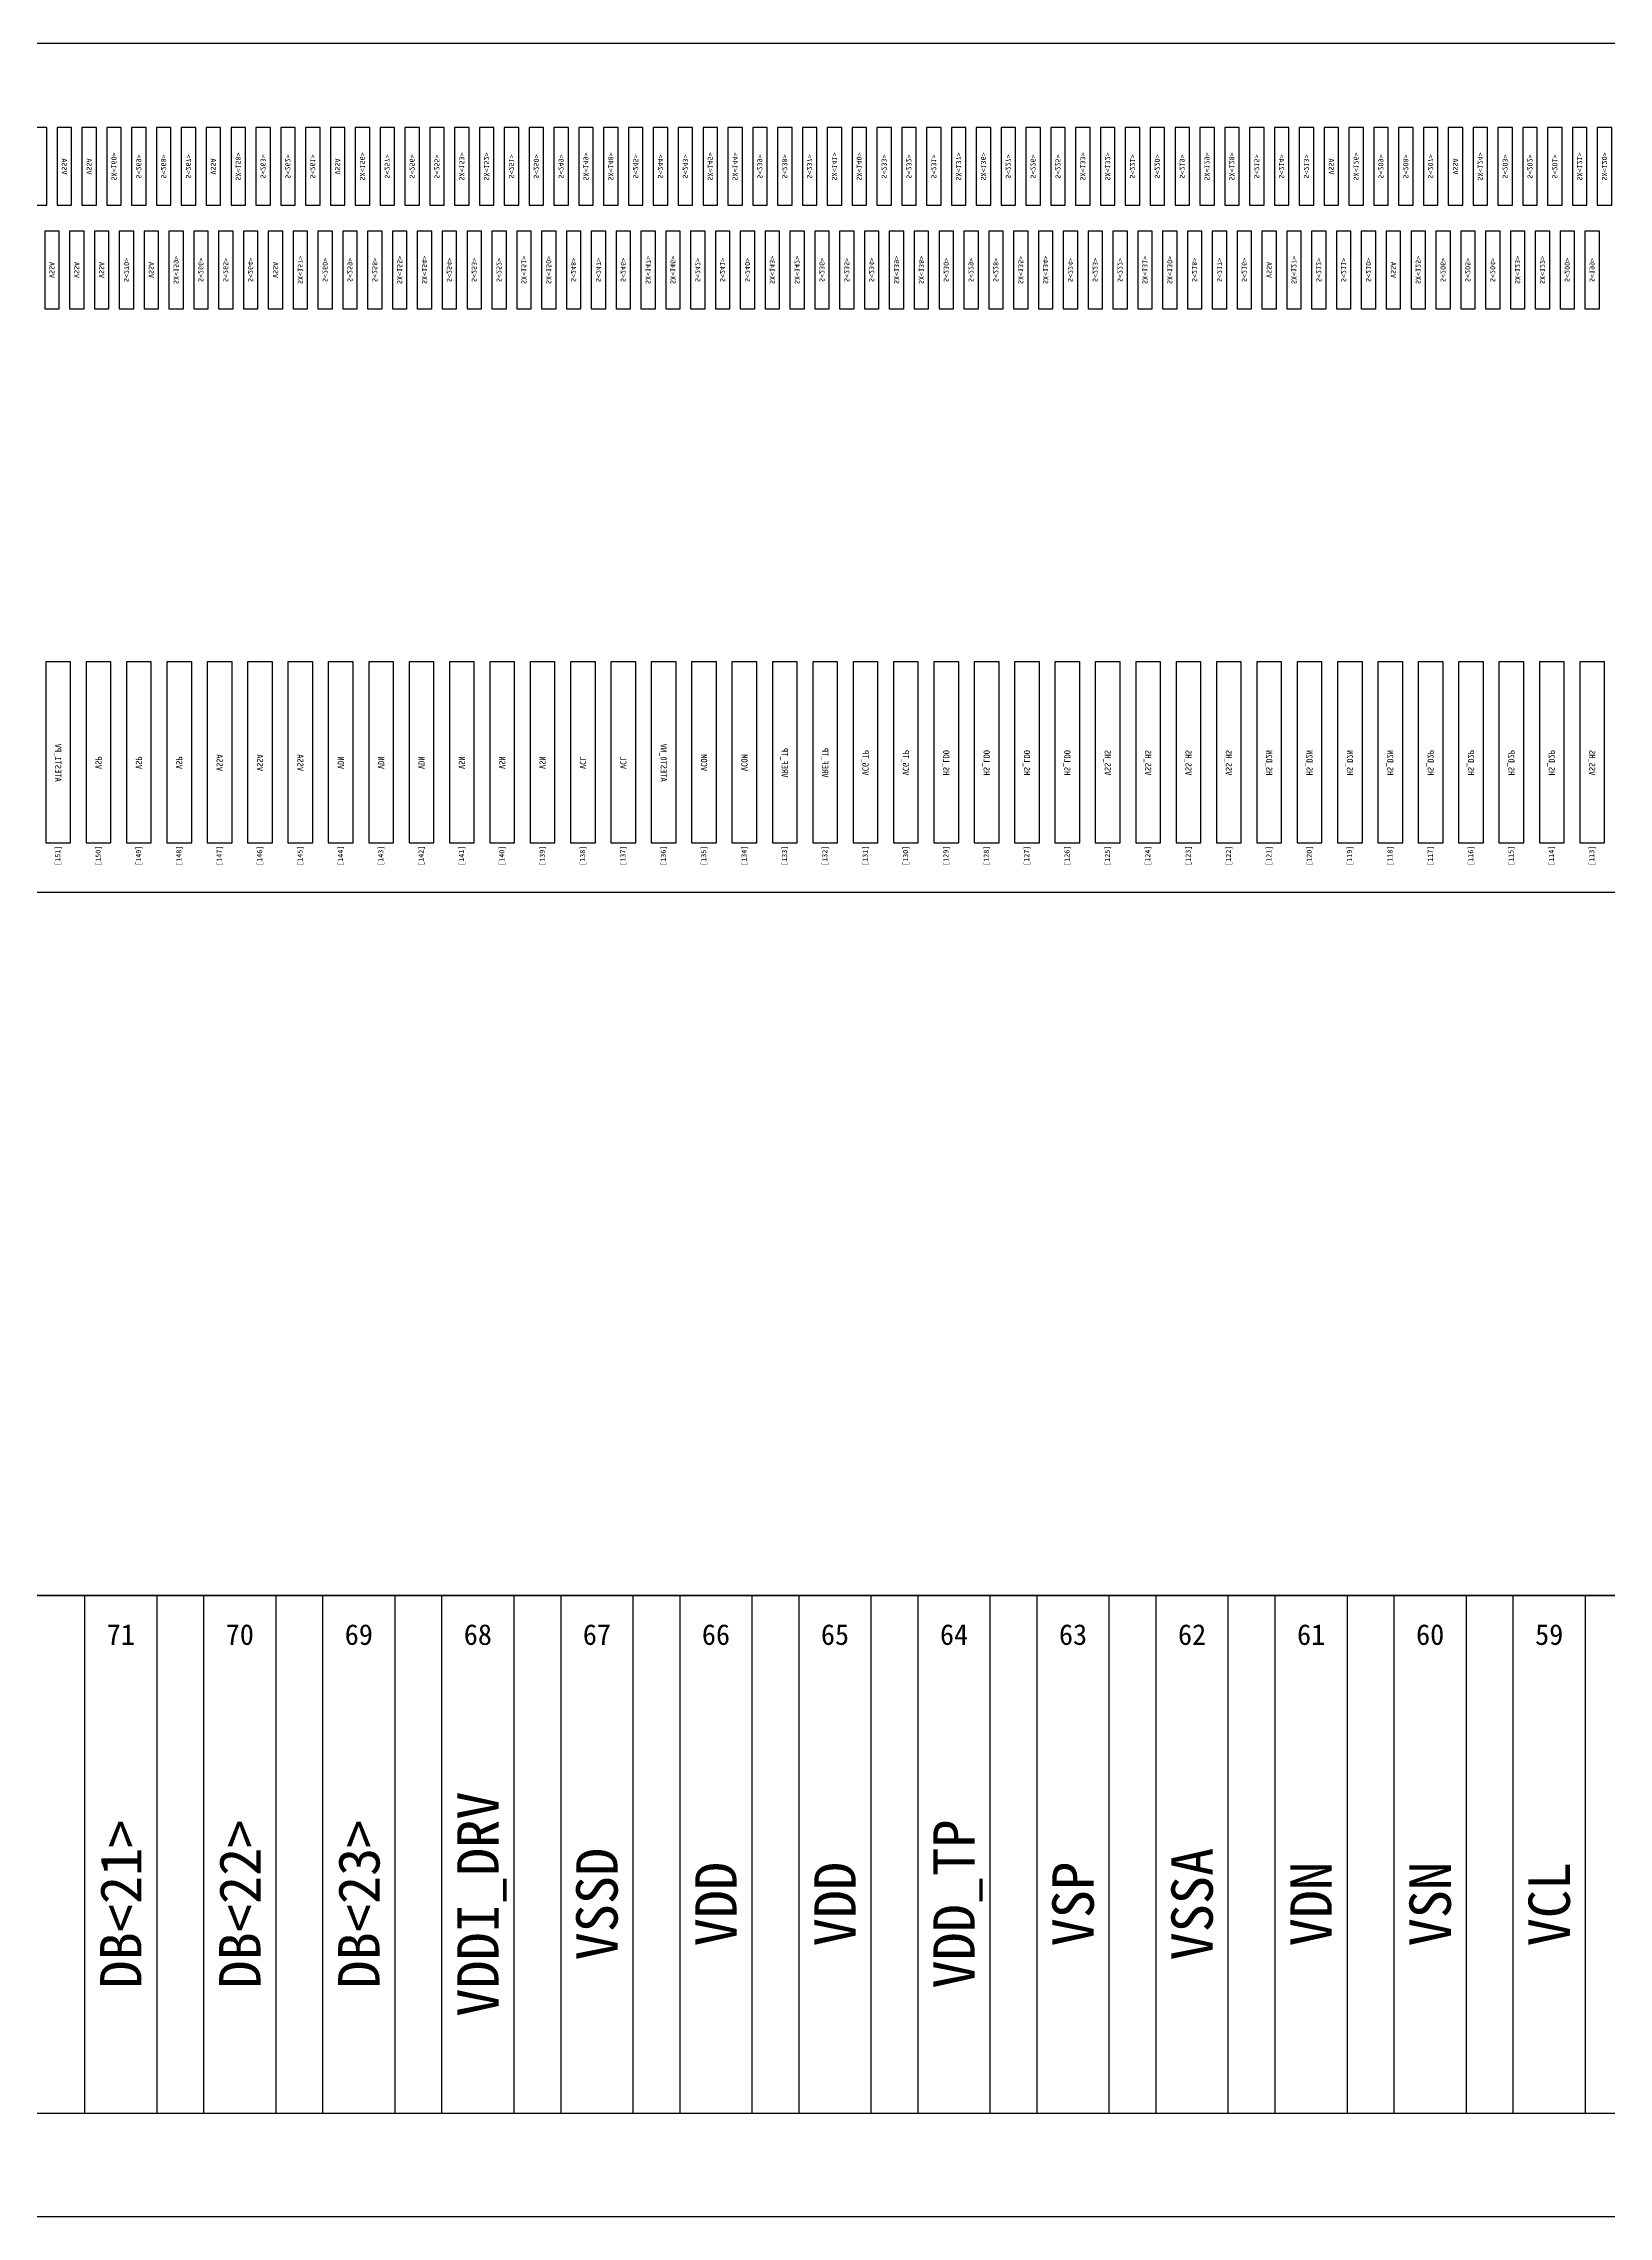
# Model space of a CAD drawing. Header units: millimetres. Extents: x 7349 to 7879, y -734 to -358.
# Drawn here: x 7457.229 to 7458.741, y -525.981 to -523.881 of the extents above; entities that cross this region are included whole.
import ezdxf
from ezdxf.enums import TextEntityAlignment as Align

# ---------------------------------------------------------------- set-up
doc = ezdxf.new("R2010")
doc.units = ezdxf.units.MM
doc.layers.add('FPC', color=42, linetype='Continuous')
doc.layers.add('标 注', color=3, linetype='Continuous')

# ---------------------------------------------------------------- blocks, each defined once
blk = doc.blocks.new('LCD')
at = {"color": 6}
blk.add_line((7370.5424, -538.5852), (7424.3824, -538.5852), dxfattribs=at)
for points in [[(7384.9624, -537.3052), (7409.9624, -537.3052), (7409.9624, -536.4852), (7384.9624, -536.4852)], [(7403.9894, -536.6415), (7404.0034, -536.6415), (7404.0034, -536.5665), (7403.9894, -536.5665)], [(7404.0134, -536.6415), (7404.0274, -536.6415), (7404.0274, -536.5665), (7404.0134, -536.5665)], [(7404.0374, -536.6415), (7404.0514, -536.6415), (7404.0514, -536.5665), (7404.0374, -536.5665)], [(7404.0374, -536.6415), (7404.0514, -536.6415), (7404.0514, -536.5665), (7404.0374, -536.5665)], [(7404.0614, -536.6415), (7404.0754, -536.6415), (7404.0754, -536.5665), (7404.0614, -536.5665)], [(7404.0614, -536.6415), (7404.0754, -536.6415), (7404.0754, -536.5665), (7404.0614, -536.5665)], [(7404.0854, -536.6415), (7404.0994, -536.6415), (7404.0994, -536.5665), (7404.0854, -536.5665)], [(7404.0854, -536.6415), (7404.0994, -536.6415), (7404.0994, -536.5665), (7404.0854, -536.5665)], [(7404.1094, -536.6415), (7404.1234, -536.6415), (7404.1234, -536.5665), (7404.1094, -536.5665)], [(7404.1094, -536.6415), (7404.1234, -536.6415), (7404.1234, -536.5665), (7404.1094, -536.5665)], [(7404.1334, -536.6415), (7404.1474, -536.6415), (7404.1474, -536.5665), (7404.1334, -536.5665)], [(7404.1334, -536.6415), (7404.1474, -536.6415), (7404.1474, -536.5665), (7404.1334, -536.5665)], [(7404.1574, -536.6415), (7404.1714, -536.6415), (7404.1714, -536.5665), (7404.1574, -536.5665)], [(7404.1574, -536.6415), (7404.1714, -536.6415), (7404.1714, -536.5665), (7404.1574, -536.5665)], [(7404.1814, -536.6415), (7404.1954, -536.6415), (7404.1954, -536.5665), (7404.1814, -536.5665)], [(7404.1814, -536.6415), (7404.1954, -536.6415), (7404.1954, -536.5665), (7404.1814, -536.5665)], [(7404.2054, -536.6415), (7404.2194, -536.6415), (7404.2194, -536.5665), (7404.2054, -536.5665)], [(7404.2054, -536.6415), (7404.2194, -536.6415), (7404.2194, -536.5665), (7404.2054, -536.5665)], [(7404.2294, -536.6415), (7404.2434, -536.6415), (7404.2434, -536.5665), (7404.2294, -536.5665)], [(7404.2294, -536.6415), (7404.2434, -536.6415), (7404.2434, -536.5665), (7404.2294, -536.5665)], [(7404.2534, -536.6415), (7404.2674, -536.6415), (7404.2674, -536.5665), (7404.2534, -536.5665)], [(7404.2534, -536.6415), (7404.2674, -536.6415), (7404.2674, -536.5665), (7404.2534, -536.5665)], [(7404.2774, -536.6415), (7404.2914, -536.6415), (7404.2914, -536.5665), (7404.2774, -536.5665)], [(7404.2774, -536.6415), (7404.2914, -536.6415), (7404.2914, -536.5665), (7404.2774, -536.5665)], [(7404.3014, -536.6415), (7404.3154, -536.6415), (7404.3154, -536.5665), (7404.3014, -536.5665)], [(7404.3014, -536.6415), (7404.3154, -536.6415), (7404.3154, -536.5665), (7404.3014, -536.5665)], [(7404.3254, -536.6415), (7404.3394, -536.6415), (7404.3394, -536.5665), (7404.3254, -536.5665)], [(7404.3254, -536.6415), (7404.3394, -536.6415), (7404.3394, -536.5665), (7404.3254, -536.5665)], [(7404.3494, -536.6415), (7404.3634, -536.6415), (7404.3634, -536.5665), (7404.3494, -536.5665)], [(7404.3494, -536.6415), (7404.3634, -536.6415), (7404.3634, -536.5665), (7404.3494, -536.5665)], [(7404.3734, -536.6415), (7404.3874, -536.6415), (7404.3874, -536.5665), (7404.3734, -536.5665)], [(7404.3734, -536.6415), (7404.3874, -536.6415), (7404.3874, -536.5665), (7404.3734, -536.5665)], [(7404.3974, -536.6415), (7404.4114, -536.6415), (7404.4114, -536.5665), (7404.3974, -536.5665)], [(7404.3974, -536.6415), (7404.4114, -536.6415), (7404.4114, -536.5665), (7404.3974, -536.5665)], [(7404.4214, -536.6415), (7404.4354, -536.6415), (7404.4354, -536.5665), (7404.4214, -536.5665)], [(7404.4214, -536.6415), (7404.4354, -536.6415), (7404.4354, -536.5665), (7404.4214, -536.5665)], [(7404.4454, -536.6415), (7404.4594, -536.6415), (7404.4594, -536.5665), (7404.4454, -536.5665)], [(7404.4454, -536.6415), (7404.4594, -536.6415), (7404.4594, -536.5665), (7404.4454, -536.5665)], [(7404.4694, -536.6415), (7404.4834, -536.6415), (7404.4834, -536.5665), (7404.4694, -536.5665)], [(7404.4694, -536.6415), (7404.4834, -536.6415), (7404.4834, -536.5665), (7404.4694, -536.5665)], [(7404.4934, -536.6415), (7404.5074, -536.6415), (7404.5074, -536.5665), (7404.4934, -536.5665)], [(7404.4934, -536.6415), (7404.5074, -536.6415), (7404.5074, -536.5665), (7404.4934, -536.5665)], [(7404.5174, -536.6415), (7404.5314, -536.6415), (7404.5314, -536.5665), (7404.5174, -536.5665)], [(7404.5174, -536.6415), (7404.5314, -536.6415), (7404.5314, -536.5665), (7404.5174, -536.5665)], [(7404.5414, -536.6415), (7404.5554, -536.6415), (7404.5554, -536.5665), (7404.5414, -536.5665)], [(7404.5414, -536.6415), (7404.5554, -536.6415), (7404.5554, -536.5665), (7404.5414, -536.5665)], [(7404.5654, -536.6415), (7404.5794, -536.6415), (7404.5794, -536.5665), (7404.5654, -536.5665)], [(7404.5654, -536.6415), (7404.5794, -536.6415), (7404.5794, -536.5665), (7404.5654, -536.5665)], [(7404.5894, -536.6415), (7404.6034, -536.6415), (7404.6034, -536.5665), (7404.5894, -536.5665)], [(7404.5894, -536.6415), (7404.6034, -536.6415), (7404.6034, -536.5665), (7404.5894, -536.5665)], [(7404.6134, -536.6415), (7404.6274, -536.6415), (7404.6274, -536.5665), (7404.6134, -536.5665)], [(7404.6134, -536.6415), (7404.6274, -536.6415), (7404.6274, -536.5665), (7404.6134, -536.5665)], [(7404.6374, -536.6415), (7404.6514, -536.6415), (7404.6514, -536.5665), (7404.6374, -536.5665)], [(7404.6374, -536.6415), (7404.6514, -536.6415), (7404.6514, -536.5665), (7404.6374, -536.5665)], [(7404.6614, -536.6415), (7404.6754, -536.6415), (7404.6754, -536.5665), (7404.6614, -536.5665)], [(7404.6614, -536.6415), (7404.6754, -536.6415), (7404.6754, -536.5665), (7404.6614, -536.5665)], [(7404.6854, -536.6415), (7404.6994, -536.6415), (7404.6994, -536.5665), (7404.6854, -536.5665)], [(7404.6854, -536.6415), (7404.6994, -536.6415), (7404.6994, -536.5665), (7404.6854, -536.5665)], [(7404.7094, -536.6415), (7404.7234, -536.6415), (7404.7234, -536.5665), (7404.7094, -536.5665)], [(7404.7094, -536.6415), (7404.7234, -536.6415), (7404.7234, -536.5665), (7404.7094, -536.5665)], [(7404.7334, -536.6415), (7404.7474, -536.6415), (7404.7474, -536.5665), (7404.7334, -536.5665)], [(7404.7334, -536.6415), (7404.7474, -536.6415), (7404.7474, -536.5665), (7404.7334, -536.5665)], [(7404.7574, -536.6415), (7404.7714, -536.6415), (7404.7714, -536.5665), (7404.7574, -536.5665)], [(7404.7574, -536.6415), (7404.7714, -536.6415), (7404.7714, -536.5665), (7404.7574, -536.5665)], [(7404.7814, -536.6415), (7404.7954, -536.6415), (7404.7954, -536.5665), (7404.7814, -536.5665)], [(7404.7814, -536.6415), (7404.7954, -536.6415), (7404.7954, -536.5665), (7404.7814, -536.5665)], [(7404.8054, -536.6415), (7404.8194, -536.6415), (7404.8194, -536.5665), (7404.8054, -536.5665)], [(7404.8054, -536.6415), (7404.8194, -536.6415), (7404.8194, -536.5665), (7404.8054, -536.5665)], [(7404.8294, -536.6415), (7404.8434, -536.6415), (7404.8434, -536.5665), (7404.8294, -536.5665)], [(7404.8294, -536.6415), (7404.8434, -536.6415), (7404.8434, -536.5665), (7404.8294, -536.5665)], [(7404.8534, -536.6415), (7404.8674, -536.6415), (7404.8674, -536.5665), (7404.8534, -536.5665)], [(7404.8534, -536.6415), (7404.8674, -536.6415), (7404.8674, -536.5665), (7404.8534, -536.5665)], [(7404.8774, -536.6415), (7404.8914, -536.6415), (7404.8914, -536.5665), (7404.8774, -536.5665)], [(7404.8774, -536.6415), (7404.8914, -536.6415), (7404.8914, -536.5665), (7404.8774, -536.5665)], [(7404.9014, -536.6415), (7404.9154, -536.6415), (7404.9154, -536.5665), (7404.9014, -536.5665)], [(7404.9014, -536.6415), (7404.9154, -536.6415), (7404.9154, -536.5665), (7404.9014, -536.5665)], [(7404.9254, -536.6415), (7404.9394, -536.6415), (7404.9394, -536.5665), (7404.9254, -536.5665)], [(7404.9254, -536.6415), (7404.9394, -536.6415), (7404.9394, -536.5665), (7404.9254, -536.5665)], [(7404.9494, -536.6415), (7404.9634, -536.6415), (7404.9634, -536.5665), (7404.9494, -536.5665)], [(7404.9494, -536.6415), (7404.9634, -536.6415), (7404.9634, -536.5665), (7404.9494, -536.5665)], [(7404.9734, -536.6415), (7404.9874, -536.6415), (7404.9874, -536.5665), (7404.9734, -536.5665)], [(7404.9734, -536.6415), (7404.9874, -536.6415), (7404.9874, -536.5665), (7404.9734, -536.5665)], [(7404.9974, -536.6415), (7405.0114, -536.6415), (7405.0114, -536.5665), (7404.9974, -536.5665)], [(7404.9974, -536.6415), (7405.0114, -536.6415), (7405.0114, -536.5665), (7404.9974, -536.5665)], [(7405.0214, -536.6415), (7405.0354, -536.6415), (7405.0354, -536.5665), (7405.0214, -536.5665)], [(7405.0214, -536.6415), (7405.0354, -536.6415), (7405.0354, -536.5665), (7405.0214, -536.5665)], [(7405.0454, -536.6415), (7405.0594, -536.6415), (7405.0594, -536.5665), (7405.0454, -536.5665)], [(7405.0454, -536.6415), (7405.0594, -536.6415), (7405.0594, -536.5665), (7405.0454, -536.5665)], [(7405.0694, -536.6415), (7405.0834, -536.6415), (7405.0834, -536.5665), (7405.0694, -536.5665)], [(7405.0694, -536.6415), (7405.0834, -536.6415), (7405.0834, -536.5665), (7405.0694, -536.5665)], [(7405.0934, -536.6415), (7405.1074, -536.6415), (7405.1074, -536.5665), (7405.0934, -536.5665)], [(7405.0934, -536.6415), (7405.1074, -536.6415), (7405.1074, -536.5665), (7405.0934, -536.5665)], [(7405.1174, -536.6415), (7405.1314, -536.6415), (7405.1314, -536.5665), (7405.1174, -536.5665)], [(7405.1174, -536.6415), (7405.1314, -536.6415), (7405.1314, -536.5665), (7405.1174, -536.5665)], [(7405.1414, -536.6415), (7405.1554, -536.6415), (7405.1554, -536.5665), (7405.1414, -536.5665)], [(7405.1414, -536.6415), (7405.1554, -536.6415), (7405.1554, -536.5665), (7405.1414, -536.5665)], [(7405.1654, -536.6415), (7405.1794, -536.6415), (7405.1794, -536.5665), (7405.1654, -536.5665)], [(7405.1654, -536.6415), (7405.1794, -536.6415), (7405.1794, -536.5665), (7405.1654, -536.5665)], [(7405.1894, -536.6415), (7405.2034, -536.6415), (7405.2034, -536.5665), (7405.1894, -536.5665)], [(7405.1894, -536.6415), (7405.2034, -536.6415), (7405.2034, -536.5665), (7405.1894, -536.5665)], [(7405.2134, -536.6415), (7405.2274, -536.6415), (7405.2274, -536.5665), (7405.2134, -536.5665)], [(7405.2134, -536.6415), (7405.2274, -536.6415), (7405.2274, -536.5665), (7405.2134, -536.5665)], [(7405.2374, -536.6415), (7405.2514, -536.6415), (7405.2514, -536.5665), (7405.2374, -536.5665)], [(7405.2374, -536.6415), (7405.2514, -536.6415), (7405.2514, -536.5665), (7405.2374, -536.5665)], [(7405.2614, -536.6415), (7405.2754, -536.6415), (7405.2754, -536.5665), (7405.2614, -536.5665)], [(7405.2614, -536.6415), (7405.2754, -536.6415), (7405.2754, -536.5665), (7405.2614, -536.5665)], [(7405.2854, -536.6415), (7405.2994, -536.6415), (7405.2994, -536.5665), (7405.2854, -536.5665)], [(7405.2854, -536.6415), (7405.2994, -536.6415), (7405.2994, -536.5665), (7405.2854, -536.5665)], [(7405.3094, -536.6415), (7405.3234, -536.6415), (7405.3234, -536.5665), (7405.3094, -536.5665)], [(7405.3094, -536.6415), (7405.3234, -536.6415), (7405.3234, -536.5665), (7405.3094, -536.5665)], [(7405.3334, -536.6415), (7405.3474, -536.6415), (7405.3474, -536.5665), (7405.3334, -536.5665)], [(7405.3334, -536.6415), (7405.3474, -536.6415), (7405.3474, -536.5665), (7405.3334, -536.5665)], [(7405.3574, -536.6415), (7405.3714, -536.6415), (7405.3714, -536.5665), (7405.3574, -536.5665)], [(7405.3574, -536.6415), (7405.3714, -536.6415), (7405.3714, -536.5665), (7405.3574, -536.5665)], [(7405.3814, -536.6415), (7405.3954, -536.6415), (7405.3954, -536.5665), (7405.3814, -536.5665)], [(7405.3814, -536.6415), (7405.3954, -536.6415), (7405.3954, -536.5665), (7405.3814, -536.5665)], [(7405.4054, -536.6415), (7405.4194, -536.6415), (7405.4194, -536.5665), (7405.4054, -536.5665)], [(7405.4054, -536.6415), (7405.4194, -536.6415), (7405.4194, -536.5665), (7405.4054, -536.5665)], [(7405.4294, -536.6415), (7405.4434, -536.6415), (7405.4434, -536.5665), (7405.4294, -536.5665)], [(7405.4294, -536.6415), (7405.4434, -536.6415), (7405.4434, -536.5665), (7405.4294, -536.5665)], [(7405.4534, -536.6415), (7405.4674, -536.6415), (7405.4674, -536.5665), (7405.4534, -536.5665)], [(7405.4534, -536.6415), (7405.4674, -536.6415), (7405.4674, -536.5665), (7405.4534, -536.5665)], [(7405.4774, -536.6415), (7405.4914, -536.6415), (7405.4914, -536.5665), (7405.4774, -536.5665)], [(7405.4774, -536.6415), (7405.4914, -536.6415), (7405.4914, -536.5665), (7405.4774, -536.5665)], [(7405.5014, -536.6415), (7405.5154, -536.6415), (7405.5154, -536.5665), (7405.5014, -536.5665)], [(7405.5014, -536.6415), (7405.5154, -536.6415), (7405.5154, -536.5665), (7405.5014, -536.5665)], [(7404.0014, -536.7415), (7404.0154, -536.7415), (7404.0154, -536.6665), (7404.0014, -536.6665)], [(7404.0254, -536.7415), (7404.0394, -536.7415), (7404.0394, -536.6665), (7404.0254, -536.6665)], [(7404.0254, -536.7415), (7404.0394, -536.7415), (7404.0394, -536.6665), (7404.0254, -536.6665)], [(7404.0494, -536.7415), (7404.0634, -536.7415), (7404.0634, -536.6665), (7404.0494, -536.6665)], [(7404.0734, -536.7415), (7404.0874, -536.7415), (7404.0874, -536.6665), (7404.0734, -536.6665)], [(7404.0734, -536.7415), (7404.0874, -536.7415), (7404.0874, -536.6665), (7404.0734, -536.6665)], [(7404.0974, -536.7415), (7404.1114, -536.7415), (7404.1114, -536.6665), (7404.0974, -536.6665)], [(7404.0974, -536.7415), (7404.1114, -536.7415), (7404.1114, -536.6665), (7404.0974, -536.6665)], [(7404.1214, -536.7415), (7404.1354, -536.7415), (7404.1354, -536.6665), (7404.1214, -536.6665)], [(7404.1214, -536.7415), (7404.1354, -536.7415), (7404.1354, -536.6665), (7404.1214, -536.6665)], [(7404.1454, -536.7415), (7404.1594, -536.7415), (7404.1594, -536.6665), (7404.1454, -536.6665)], [(7404.1454, -536.7415), (7404.1594, -536.7415), (7404.1594, -536.6665), (7404.1454, -536.6665)], [(7404.1694, -536.7415), (7404.1834, -536.7415), (7404.1834, -536.6665), (7404.1694, -536.6665)], [(7404.1694, -536.7415), (7404.1834, -536.7415), (7404.1834, -536.6665), (7404.1694, -536.6665)], [(7404.1934, -536.7415), (7404.2074, -536.7415), (7404.2074, -536.6665), (7404.1934, -536.6665)], [(7404.1934, -536.7415), (7404.2074, -536.7415), (7404.2074, -536.6665), (7404.1934, -536.6665)], [(7404.2174, -536.7415), (7404.2314, -536.7415), (7404.2314, -536.6665), (7404.2174, -536.6665)], [(7404.2174, -536.7415), (7404.2314, -536.7415), (7404.2314, -536.6665), (7404.2174, -536.6665)], [(7404.2414, -536.7415), (7404.2554, -536.7415), (7404.2554, -536.6665), (7404.2414, -536.6665)], [(7404.2414, -536.7415), (7404.2554, -536.7415), (7404.2554, -536.6665), (7404.2414, -536.6665)], [(7404.2654, -536.7415), (7404.2794, -536.7415), (7404.2794, -536.6665), (7404.2654, -536.6665)], [(7404.2654, -536.7415), (7404.2794, -536.7415), (7404.2794, -536.6665), (7404.2654, -536.6665)], [(7404.2894, -536.7415), (7404.3034, -536.7415), (7404.3034, -536.6665), (7404.2894, -536.6665)], [(7404.2894, -536.7415), (7404.3034, -536.7415), (7404.3034, -536.6665), (7404.2894, -536.6665)], [(7404.3134, -536.7415), (7404.3274, -536.7415), (7404.3274, -536.6665), (7404.3134, -536.6665)], [(7404.3134, -536.7415), (7404.3274, -536.7415), (7404.3274, -536.6665), (7404.3134, -536.6665)], [(7404.3374, -536.7415), (7404.3514, -536.7415), (7404.3514, -536.6665), (7404.3374, -536.6665)], [(7404.3374, -536.7415), (7404.3514, -536.7415), (7404.3514, -536.6665), (7404.3374, -536.6665)], [(7404.3614, -536.7415), (7404.3754, -536.7415), (7404.3754, -536.6665), (7404.3614, -536.6665)], [(7404.3614, -536.7415), (7404.3754, -536.7415), (7404.3754, -536.6665), (7404.3614, -536.6665)], [(7404.3854, -536.7415), (7404.3994, -536.7415), (7404.3994, -536.6665), (7404.3854, -536.6665)], [(7404.3854, -536.7415), (7404.3994, -536.7415), (7404.3994, -536.6665), (7404.3854, -536.6665)], [(7404.4094, -536.7415), (7404.4234, -536.7415), (7404.4234, -536.6665), (7404.4094, -536.6665)], [(7404.4094, -536.7415), (7404.4234, -536.7415), (7404.4234, -536.6665), (7404.4094, -536.6665)], [(7404.4334, -536.7415), (7404.4474, -536.7415), (7404.4474, -536.6665), (7404.4334, -536.6665)], [(7404.4334, -536.7415), (7404.4474, -536.7415), (7404.4474, -536.6665), (7404.4334, -536.6665)], [(7404.4574, -536.7415), (7404.4714, -536.7415), (7404.4714, -536.6665), (7404.4574, -536.6665)], [(7404.4574, -536.7415), (7404.4714, -536.7415), (7404.4714, -536.6665), (7404.4574, -536.6665)], [(7404.4814, -536.7415), (7404.4954, -536.7415), (7404.4954, -536.6665), (7404.4814, -536.6665)], [(7404.4814, -536.7415), (7404.4954, -536.7415), (7404.4954, -536.6665), (7404.4814, -536.6665)], [(7404.5054, -536.7415), (7404.5194, -536.7415), (7404.5194, -536.6665), (7404.5054, -536.6665)], [(7404.5054, -536.7415), (7404.5194, -536.7415), (7404.5194, -536.6665), (7404.5054, -536.6665)], [(7404.5294, -536.7415), (7404.5434, -536.7415), (7404.5434, -536.6665), (7404.5294, -536.6665)], [(7404.5294, -536.7415), (7404.5434, -536.7415), (7404.5434, -536.6665), (7404.5294, -536.6665)], [(7404.5534, -536.7415), (7404.5674, -536.7415), (7404.5674, -536.6665), (7404.5534, -536.6665)], [(7404.5534, -536.7415), (7404.5674, -536.7415), (7404.5674, -536.6665), (7404.5534, -536.6665)], [(7404.5774, -536.7415), (7404.5914, -536.7415), (7404.5914, -536.6665), (7404.5774, -536.6665)], [(7404.5774, -536.7415), (7404.5914, -536.7415), (7404.5914, -536.6665), (7404.5774, -536.6665)], [(7404.6014, -536.7415), (7404.6154, -536.7415), (7404.6154, -536.6665), (7404.6014, -536.6665)], [(7404.6014, -536.7415), (7404.6154, -536.7415), (7404.6154, -536.6665), (7404.6014, -536.6665)], [(7404.6254, -536.7415), (7404.6394, -536.7415), (7404.6394, -536.6665), (7404.6254, -536.6665)], [(7404.6254, -536.7415), (7404.6394, -536.7415), (7404.6394, -536.6665), (7404.6254, -536.6665)], [(7404.6494, -536.7415), (7404.6634, -536.7415), (7404.6634, -536.6665), (7404.6494, -536.6665)], [(7404.6494, -536.7415), (7404.6634, -536.7415), (7404.6634, -536.6665), (7404.6494, -536.6665)], [(7404.6734, -536.7415), (7404.6874, -536.7415), (7404.6874, -536.6665), (7404.6734, -536.6665)], [(7404.6734, -536.7415), (7404.6874, -536.7415), (7404.6874, -536.6665), (7404.6734, -536.6665)], [(7404.6974, -536.7415), (7404.7114, -536.7415), (7404.7114, -536.6665), (7404.6974, -536.6665)], [(7404.6974, -536.7415), (7404.7114, -536.7415), (7404.7114, -536.6665), (7404.6974, -536.6665)], [(7404.7214, -536.7415), (7404.7354, -536.7415), (7404.7354, -536.6665), (7404.7214, -536.6665)], [(7404.7214, -536.7415), (7404.7354, -536.7415), (7404.7354, -536.6665), (7404.7214, -536.6665)], [(7404.7454, -536.7415), (7404.7594, -536.7415), (7404.7594, -536.6665), (7404.7454, -536.6665)], [(7404.7454, -536.7415), (7404.7594, -536.7415), (7404.7594, -536.6665), (7404.7454, -536.6665)], [(7404.7694, -536.7415), (7404.7834, -536.7415), (7404.7834, -536.6665), (7404.7694, -536.6665)], [(7404.7694, -536.7415), (7404.7834, -536.7415), (7404.7834, -536.6665), (7404.7694, -536.6665)], [(7404.7934, -536.7415), (7404.8074, -536.7415), (7404.8074, -536.6665), (7404.7934, -536.6665)], [(7404.7934, -536.7415), (7404.8074, -536.7415), (7404.8074, -536.6665), (7404.7934, -536.6665)], [(7404.8174, -536.7415), (7404.8314, -536.7415), (7404.8314, -536.6665), (7404.8174, -536.6665)], [(7404.8174, -536.7415), (7404.8314, -536.7415), (7404.8314, -536.6665), (7404.8174, -536.6665)], [(7404.8414, -536.7415), (7404.8554, -536.7415), (7404.8554, -536.6665), (7404.8414, -536.6665)], [(7404.8414, -536.7415), (7404.8554, -536.7415), (7404.8554, -536.6665), (7404.8414, -536.6665)], [(7404.8654, -536.7415), (7404.8794, -536.7415), (7404.8794, -536.6665), (7404.8654, -536.6665)], [(7404.8654, -536.7415), (7404.8794, -536.7415), (7404.8794, -536.6665), (7404.8654, -536.6665)], [(7404.8894, -536.7415), (7404.9034, -536.7415), (7404.9034, -536.6665), (7404.8894, -536.6665)], [(7404.8894, -536.7415), (7404.9034, -536.7415), (7404.9034, -536.6665), (7404.8894, -536.6665)], [(7404.9134, -536.7415), (7404.9274, -536.7415), (7404.9274, -536.6665), (7404.9134, -536.6665)], [(7404.9134, -536.7415), (7404.9274, -536.7415), (7404.9274, -536.6665), (7404.9134, -536.6665)], [(7404.9374, -536.7415), (7404.9514, -536.7415), (7404.9514, -536.6665), (7404.9374, -536.6665)], [(7404.9374, -536.7415), (7404.9514, -536.7415), (7404.9514, -536.6665), (7404.9374, -536.6665)], [(7404.9614, -536.7415), (7404.9754, -536.7415), (7404.9754, -536.6665), (7404.9614, -536.6665)], [(7404.9614, -536.7415), (7404.9754, -536.7415), (7404.9754, -536.6665), (7404.9614, -536.6665)], [(7404.9854, -536.7415), (7404.9994, -536.7415), (7404.9994, -536.6665), (7404.9854, -536.6665)], [(7404.9854, -536.7415), (7404.9994, -536.7415), (7404.9994, -536.6665), (7404.9854, -536.6665)], [(7405.0094, -536.7415), (7405.0234, -536.7415), (7405.0234, -536.6665), (7405.0094, -536.6665)], [(7405.0094, -536.7415), (7405.0234, -536.7415), (7405.0234, -536.6665), (7405.0094, -536.6665)], [(7405.0334, -536.7415), (7405.0474, -536.7415), (7405.0474, -536.6665), (7405.0334, -536.6665)], [(7405.0334, -536.7415), (7405.0474, -536.7415), (7405.0474, -536.6665), (7405.0334, -536.6665)], [(7405.0574, -536.7415), (7405.0714, -536.7415), (7405.0714, -536.6665), (7405.0574, -536.6665)], [(7405.0574, -536.7415), (7405.0714, -536.7415), (7405.0714, -536.6665), (7405.0574, -536.6665)], [(7405.0814, -536.7415), (7405.0954, -536.7415), (7405.0954, -536.6665), (7405.0814, -536.6665)], [(7405.0814, -536.7415), (7405.0954, -536.7415), (7405.0954, -536.6665), (7405.0814, -536.6665)], [(7405.1054, -536.7415), (7405.1194, -536.7415), (7405.1194, -536.6665), (7405.1054, -536.6665)], [(7405.1054, -536.7415), (7405.1194, -536.7415), (7405.1194, -536.6665), (7405.1054, -536.6665)], [(7405.1294, -536.7415), (7405.1434, -536.7415), (7405.1434, -536.6665), (7405.1294, -536.6665)], [(7405.1294, -536.7415), (7405.1434, -536.7415), (7405.1434, -536.6665), (7405.1294, -536.6665)], [(7405.1534, -536.7415), (7405.1674, -536.7415), (7405.1674, -536.6665), (7405.1534, -536.6665)], [(7405.1534, -536.7415), (7405.1674, -536.7415), (7405.1674, -536.6665), (7405.1534, -536.6665)], [(7405.1774, -536.7415), (7405.1914, -536.7415), (7405.1914, -536.6665), (7405.1774, -536.6665)], [(7405.1774, -536.7415), (7405.1914, -536.7415), (7405.1914, -536.6665), (7405.1774, -536.6665)], [(7405.2014, -536.7415), (7405.2154, -536.7415), (7405.2154, -536.6665), (7405.2014, -536.6665)], [(7405.2014, -536.7415), (7405.2154, -536.7415), (7405.2154, -536.6665), (7405.2014, -536.6665)], [(7405.2254, -536.7415), (7405.2394, -536.7415), (7405.2394, -536.6665), (7405.2254, -536.6665)], [(7405.2254, -536.7415), (7405.2394, -536.7415), (7405.2394, -536.6665), (7405.2254, -536.6665)], [(7405.2494, -536.7415), (7405.2634, -536.7415), (7405.2634, -536.6665), (7405.2494, -536.6665)], [(7405.2494, -536.7415), (7405.2634, -536.7415), (7405.2634, -536.6665), (7405.2494, -536.6665)], [(7405.2734, -536.7415), (7405.2874, -536.7415), (7405.2874, -536.6665), (7405.2734, -536.6665)], [(7405.2734, -536.7415), (7405.2874, -536.7415), (7405.2874, -536.6665), (7405.2734, -536.6665)], [(7405.2974, -536.7415), (7405.3114, -536.7415), (7405.3114, -536.6665), (7405.2974, -536.6665)], [(7405.2974, -536.7415), (7405.3114, -536.7415), (7405.3114, -536.6665), (7405.2974, -536.6665)], [(7405.3214, -536.7415), (7405.3354, -536.7415), (7405.3354, -536.6665), (7405.3214, -536.6665)], [(7405.3214, -536.7415), (7405.3354, -536.7415), (7405.3354, -536.6665), (7405.3214, -536.6665)], [(7405.3454, -536.7415), (7405.3594, -536.7415), (7405.3594, -536.6665), (7405.3454, -536.6665)], [(7405.3454, -536.7415), (7405.3594, -536.7415), (7405.3594, -536.6665), (7405.3454, -536.6665)], [(7405.3694, -536.7415), (7405.3834, -536.7415), (7405.3834, -536.6665), (7405.3694, -536.6665)], [(7405.3694, -536.7415), (7405.3834, -536.7415), (7405.3834, -536.6665), (7405.3694, -536.6665)], [(7405.3934, -536.7415), (7405.4074, -536.7415), (7405.4074, -536.6665), (7405.3934, -536.6665)], [(7405.3934, -536.7415), (7405.4074, -536.7415), (7405.4074, -536.6665), (7405.3934, -536.6665)], [(7405.4174, -536.7415), (7405.4314, -536.7415), (7405.4314, -536.6665), (7405.4174, -536.6665)], [(7405.4174, -536.7415), (7405.4314, -536.7415), (7405.4314, -536.6665), (7405.4174, -536.6665)], [(7405.4414, -536.7415), (7405.4554, -536.7415), (7405.4554, -536.6665), (7405.4414, -536.6665)], [(7405.4414, -536.7415), (7405.4554, -536.7415), (7405.4554, -536.6665), (7405.4414, -536.6665)], [(7405.4654, -536.7415), (7405.4794, -536.7415), (7405.4794, -536.6665), (7405.4654, -536.6665)], [(7405.4654, -536.7415), (7405.4794, -536.7415), (7405.4794, -536.6665), (7405.4654, -536.6665)], [(7405.4894, -536.7415), (7405.5034, -536.7415), (7405.5034, -536.6665), (7405.4894, -536.6665)], [(7405.4894, -536.7415), (7405.5034, -536.7415), (7405.5034, -536.6665), (7405.4894, -536.6665)], [(7404.0024, -537.2577), (7404.0264, -537.2577), (7404.0264, -537.0827), (7404.0024, -537.0827)], [(7404.0024, -537.2577), (7404.0264, -537.2577), (7404.0264, -537.0827), (7404.0024, -537.0827)], [(7404.0414, -537.2577), (7404.0654, -537.2577), (7404.0654, -537.0827), (7404.0414, -537.0827)], [(7404.0414, -537.2577), (7404.0654, -537.2577), (7404.0654, -537.0827), (7404.0414, -537.0827)], [(7404.0804, -537.2577), (7404.1044, -537.2577), (7404.1044, -537.0827), (7404.0804, -537.0827)], [(7404.0804, -537.2577), (7404.1044, -537.2577), (7404.1044, -537.0827), (7404.0804, -537.0827)], [(7404.1194, -537.2577), (7404.1434, -537.2577), (7404.1434, -537.0827), (7404.1194, -537.0827)], [(7404.1194, -537.2577), (7404.1434, -537.2577), (7404.1434, -537.0827), (7404.1194, -537.0827)], [(7404.1584, -537.2577), (7404.1824, -537.2577), (7404.1824, -537.0827), (7404.1584, -537.0827)], [(7404.1584, -537.2577), (7404.1824, -537.2577), (7404.1824, -537.0827), (7404.1584, -537.0827)], [(7404.1974, -537.2577), (7404.2214, -537.2577), (7404.2214, -537.0827), (7404.1974, -537.0827)], [(7404.1974, -537.2577), (7404.2214, -537.2577), (7404.2214, -537.0827), (7404.1974, -537.0827)], [(7404.2364, -537.2577), (7404.2604, -537.2577), (7404.2604, -537.0827), (7404.2364, -537.0827)], [(7404.2364, -537.2577), (7404.2604, -537.2577), (7404.2604, -537.0827), (7404.2364, -537.0827)], [(7404.2754, -537.2577), (7404.2994, -537.2577), (7404.2994, -537.0827), (7404.2754, -537.0827)], [(7404.2754, -537.2577), (7404.2994, -537.2577), (7404.2994, -537.0827), (7404.2754, -537.0827)], [(7404.3144, -537.2577), (7404.3384, -537.2577), (7404.3384, -537.0827), (7404.3144, -537.0827)], [(7404.3144, -537.2577), (7404.3384, -537.2577), (7404.3384, -537.0827), (7404.3144, -537.0827)], [(7404.3534, -537.2577), (7404.3774, -537.2577), (7404.3774, -537.0827), (7404.3534, -537.0827)], [(7404.3534, -537.2577), (7404.3774, -537.2577), (7404.3774, -537.0827), (7404.3534, -537.0827)], [(7404.3924, -537.2577), (7404.4164, -537.2577), (7404.4164, -537.0827), (7404.3924, -537.0827)], [(7404.3924, -537.2577), (7404.4164, -537.2577), (7404.4164, -537.0827), (7404.3924, -537.0827)], [(7404.4314, -537.2577), (7404.4554, -537.2577), (7404.4554, -537.0827), (7404.4314, -537.0827)], [(7404.4314, -537.2577), (7404.4554, -537.2577), (7404.4554, -537.0827), (7404.4314, -537.0827)], [(7404.4704, -537.2577), (7404.4944, -537.2577), (7404.4944, -537.0827), (7404.4704, -537.0827)], [(7404.4704, -537.2577), (7404.4944, -537.2577), (7404.4944, -537.0827), (7404.4704, -537.0827)], [(7404.5094, -537.2577), (7404.5334, -537.2577), (7404.5334, -537.0827), (7404.5094, -537.0827)], [(7404.5094, -537.2577), (7404.5334, -537.2577), (7404.5334, -537.0827), (7404.5094, -537.0827)], [(7404.5484, -537.2577), (7404.5724, -537.2577), (7404.5724, -537.0827), (7404.5484, -537.0827)], [(7404.5484, -537.2577), (7404.5724, -537.2577), (7404.5724, -537.0827), (7404.5484, -537.0827)], [(7404.5874, -537.2577), (7404.6114, -537.2577), (7404.6114, -537.0827), (7404.5874, -537.0827)], [(7404.5874, -537.2577), (7404.6114, -537.2577), (7404.6114, -537.0827), (7404.5874, -537.0827)], [(7404.6264, -537.2577), (7404.6504, -537.2577), (7404.6504, -537.0827), (7404.6264, -537.0827)], [(7404.6264, -537.2577), (7404.6504, -537.2577), (7404.6504, -537.0827), (7404.6264, -537.0827)], [(7404.6654, -537.2577), (7404.6894, -537.2577), (7404.6894, -537.0827), (7404.6654, -537.0827)], [(7404.6654, -537.2577), (7404.6894, -537.2577), (7404.6894, -537.0827), (7404.6654, -537.0827)], [(7404.7044, -537.2577), (7404.7284, -537.2577), (7404.7284, -537.0827), (7404.7044, -537.0827)], [(7404.7044, -537.2577), (7404.7284, -537.2577), (7404.7284, -537.0827), (7404.7044, -537.0827)], [(7404.7434, -537.2577), (7404.7674, -537.2577), (7404.7674, -537.0827), (7404.7434, -537.0827)], [(7404.7434, -537.2577), (7404.7674, -537.2577), (7404.7674, -537.0827), (7404.7434, -537.0827)], [(7404.7824, -537.2577), (7404.8064, -537.2577), (7404.8064, -537.0827), (7404.7824, -537.0827)], [(7404.7824, -537.2577), (7404.8064, -537.2577), (7404.8064, -537.0827), (7404.7824, -537.0827)], [(7404.8214, -537.2577), (7404.8454, -537.2577), (7404.8454, -537.0827), (7404.8214, -537.0827)], [(7404.8214, -537.2577), (7404.8454, -537.2577), (7404.8454, -537.0827), (7404.8214, -537.0827)], [(7404.8604, -537.2577), (7404.8844, -537.2577), (7404.8844, -537.0827), (7404.8604, -537.0827)], [(7404.8604, -537.2577), (7404.8844, -537.2577), (7404.8844, -537.0827), (7404.8604, -537.0827)], [(7404.8994, -537.2577), (7404.9234, -537.2577), (7404.9234, -537.0827), (7404.8994, -537.0827)], [(7404.8994, -537.2577), (7404.9234, -537.2577), (7404.9234, -537.0827), (7404.8994, -537.0827)], [(7404.9384, -537.2577), (7404.9624, -537.2577), (7404.9624, -537.0827), (7404.9384, -537.0827)], [(7404.9384, -537.2577), (7404.9624, -537.2577), (7404.9624, -537.0827), (7404.9384, -537.0827)], [(7404.9774, -537.2577), (7405.0014, -537.2577), (7405.0014, -537.0827), (7404.9774, -537.0827)], [(7404.9774, -537.2577), (7405.0014, -537.2577), (7405.0014, -537.0827), (7404.9774, -537.0827)], [(7405.0164, -537.2577), (7405.0404, -537.2577), (7405.0404, -537.0827), (7405.0164, -537.0827)], [(7405.0164, -537.2577), (7405.0404, -537.2577), (7405.0404, -537.0827), (7405.0164, -537.0827)], [(7405.0554, -537.2577), (7405.0794, -537.2577), (7405.0794, -537.0827), (7405.0554, -537.0827)], [(7405.0554, -537.2577), (7405.0794, -537.2577), (7405.0794, -537.0827), (7405.0554, -537.0827)], [(7405.0944, -537.2577), (7405.1184, -537.2577), (7405.1184, -537.0827), (7405.0944, -537.0827)], [(7405.0944, -537.2577), (7405.1184, -537.2577), (7405.1184, -537.0827), (7405.0944, -537.0827)], [(7405.1334, -537.2577), (7405.1574, -537.2577), (7405.1574, -537.0827), (7405.1334, -537.0827)], [(7405.1334, -537.2577), (7405.1574, -537.2577), (7405.1574, -537.0827), (7405.1334, -537.0827)], [(7405.1724, -537.2577), (7405.1964, -537.2577), (7405.1964, -537.0827), (7405.1724, -537.0827)], [(7405.1724, -537.2577), (7405.1964, -537.2577), (7405.1964, -537.0827), (7405.1724, -537.0827)], [(7405.2114, -537.2577), (7405.2354, -537.2577), (7405.2354, -537.0827), (7405.2114, -537.0827)], [(7405.2114, -537.2577), (7405.2354, -537.2577), (7405.2354, -537.0827), (7405.2114, -537.0827)], [(7405.2504, -537.2577), (7405.2744, -537.2577), (7405.2744, -537.0827), (7405.2504, -537.0827)], [(7405.2504, -537.2577), (7405.2744, -537.2577), (7405.2744, -537.0827), (7405.2504, -537.0827)], [(7405.2894, -537.2577), (7405.3134, -537.2577), (7405.3134, -537.0827), (7405.2894, -537.0827)], [(7405.2894, -537.2577), (7405.3134, -537.2577), (7405.3134, -537.0827), (7405.2894, -537.0827)], [(7405.3284, -537.2577), (7405.3524, -537.2577), (7405.3524, -537.0827), (7405.3284, -537.0827)], [(7405.3284, -537.2577), (7405.3524, -537.2577), (7405.3524, -537.0827), (7405.3284, -537.0827)], [(7405.3674, -537.2577), (7405.3914, -537.2577), (7405.3914, -537.0827), (7405.3674, -537.0827)], [(7405.3674, -537.2577), (7405.3914, -537.2577), (7405.3914, -537.0827), (7405.3674, -537.0827)], [(7405.4064, -537.2577), (7405.4304, -537.2577), (7405.4304, -537.0827), (7405.4064, -537.0827)], [(7405.4064, -537.2577), (7405.4304, -537.2577), (7405.4304, -537.0827), (7405.4064, -537.0827)], [(7405.4454, -537.2577), (7405.4694, -537.2577), (7405.4694, -537.0827), (7405.4454, -537.0827)], [(7405.4454, -537.2577), (7405.4694, -537.2577), (7405.4694, -537.0827), (7405.4454, -537.0827)], [(7405.4844, -537.2577), (7405.5084, -537.2577), (7405.5084, -537.0827), (7405.4844, -537.0827)], [(7405.4844, -537.2577), (7405.5084, -537.2577), (7405.5084, -537.0827), (7405.4844, -537.0827)], [(7382.0249, -538.4852), (7412.8999, -538.4852), (7412.8999, -537.9852), (7382.0249, -537.9852)], [(7404.0399, -538.4852), (7404.1099, -538.4852), (7404.1099, -537.9852), (7404.0399, -537.9852)], [(7404.1549, -538.4852), (7404.2249, -538.4852), (7404.2249, -537.9852), (7404.1549, -537.9852)], [(7404.2699, -538.4852), (7404.3399, -538.4852), (7404.3399, -537.9852), (7404.2699, -537.9852)], [(7404.3849, -538.4852), (7404.4549, -538.4852), (7404.4549, -537.9852), (7404.3849, -537.9852)], [(7404.4999, -538.4852), (7404.5699, -538.4852), (7404.5699, -537.9852), (7404.4999, -537.9852)], [(7404.6149, -538.4852), (7404.6849, -538.4852), (7404.6849, -537.9852), (7404.6149, -537.9852)], [(7404.7299, -538.4852), (7404.7999, -538.4852), (7404.7999, -537.9852), (7404.7299, -537.9852)], [(7404.8449, -538.4852), (7404.9149, -538.4852), (7404.9149, -537.9852), (7404.8449, -537.9852)], [(7404.9599, -538.4852), (7405.0299, -538.4852), (7405.0299, -537.9852), (7404.9599, -537.9852)], [(7405.0749, -538.4852), (7405.1449, -538.4852), (7405.1449, -537.9852), (7405.0749, -537.9852)], [(7405.1899, -538.4852), (7405.2599, -538.4852), (7405.2599, -537.9852), (7405.1899, -537.9852)], [(7405.3049, -538.4852), (7405.3749, -538.4852), (7405.3749, -537.9852), (7405.3049, -537.9852)], [(7405.4199, -538.4852), (7405.4899, -538.4852), (7405.4899, -537.9852), (7405.4199, -537.9852)]]:
    blk.add_lwpolyline(points, close=True, dxfattribs=at)
at = {"color": 6, "text_generation_flag": 4}
for s, height, p in [('VSSA', 0.005, (7404.0204, -536.604)), ('VSSA', 0.005, (7404.0444, -536.604)), ('SX<160>', 0.005, (7404.0684, -536.604)), ('S<269>', 0.005, (7404.0924, -536.604)), ('S<268>', 0.005, (7404.1164, -536.604)), ('S<267>', 0.005, (7404.1404, -536.604)), ('VSSA', 0.005, (7404.1644, -536.604)), ('SX<158>', 0.005, (7404.1884, -536.604)), ('S<263>', 0.005, (7404.2124, -536.604)), ('S<262>', 0.005, (7404.2364, -536.604)), ('S<261>', 0.005, (7404.2604, -536.604)), ('VSSA', 0.005, (7404.2844, -536.604)), ('SX<156>', 0.005, (7404.3084, -536.604)), ('S<257>', 0.005, (7404.3324, -536.604)), ('S<256>', 0.005, (7404.3564, -536.604)), ('S<255>', 0.005, (7404.3804, -536.604)), ('SX<153>', 0.005, (7404.4044, -536.604)), ('SX<152>', 0.005, (7404.4284, -536.604)), ('S<251>', 0.005, (7404.4524, -536.604)), ('S<250>', 0.005, (7404.4764, -536.604)), ('S<249>', 0.005, (7404.5004, -536.604)), ('SX<149>', 0.005, (7404.5244, -536.604)), ('SX<148>', 0.005, (7404.5484, -536.604)), ('S<245>', 0.005, (7404.5724, -536.604)), ('S<244>', 0.005, (7404.5964, -536.604)), ('S<243>', 0.005, (7404.6204, -536.604)), ('SX<145>', 0.005, (7404.6444, -536.604)), ('SX<144>', 0.005, (7404.6684, -536.604)), ('S<239>', 0.005, (7404.6924, -536.604)), ('S<238>', 0.005, (7404.7164, -536.604)), ('S<237>', 0.005, (7404.7404, -536.604)), ('SX<141>', 0.005, (7404.7644, -536.604)), ('SX<140>', 0.005, (7404.7884, -536.604)), ('S<233>', 0.005, (7404.8124, -536.604)), ('S<232>', 0.005, (7404.8364, -536.604)), ('S<231>', 0.005, (7404.8604, -536.604)), ('SX<137>', 0.005, (7404.8844, -536.604)), ('SX<136>', 0.005, (7404.9084, -536.604)), ('S<227>', 0.005, (7404.9324, -536.604)), ('S<226>', 0.005, (7404.9564, -536.604)), ('S<225>', 0.005, (7404.9804, -536.604)), ('SX<133>', 0.005, (7405.0044, -536.604)), ('SX<132>', 0.005, (7405.0284, -536.604)), ('S<221>', 0.005, (7405.0524, -536.604)), ('S<220>', 0.005, (7405.0764, -536.604)), ('S<219>', 0.005, (7405.1004, -536.604)), ('SX<129>', 0.005, (7405.1244, -536.604)), ('SX<128>', 0.005, (7405.1484, -536.604)), ('S<215>', 0.005, (7405.1724, -536.604)), ('S<214>', 0.005, (7405.1964, -536.604)), ('S<213>', 0.005, (7405.2204, -536.604)), ('VSSA', 0.005, (7405.2444, -536.604)), ('SX<126>', 0.005, (7405.2684, -536.604)), ('S<209>', 0.005, (7405.2924, -536.604)), ('S<208>', 0.005, (7405.3164, -536.604)), ('S<207>', 0.005, (7405.3404, -536.604)), ('VSSA', 0.005, (7405.3644, -536.604)), ('SX<124>', 0.005, (7405.3884, -536.604)), ('S<203>', 0.005, (7405.4124, -536.604)), ('S<202>', 0.005, (7405.4364, -536.604)), ('S<201>', 0.005, (7405.4604, -536.604)), ('SX<121>', 0.005, (7405.4844, -536.604)), ('SX<120>', 0.005, (7405.5084, -536.604)), ('S<270>', 0.005, (7404.0804, -536.704)), ('SX<159>', 0.005, (7404.1284, -536.704)), ('S<266>', 0.005, (7404.1524, -536.704)), ('S<265>', 0.005, (7404.1764, -536.704)), ('S<264>', 0.005, (7404.2004, -536.704)), ('SX<157>', 0.005, (7404.2484, -536.704)), ('S<260>', 0.005, (7404.2724, -536.704)), ('S<259>', 0.005, (7404.2964, -536.704)), ('S<258>', 0.005, (7404.3204, -536.704)), ('SX<155>', 0.005, (7404.3444, -536.704)), ('SX<154>', 0.005, (7404.3684, -536.704)), ('S<254>', 0.005, (7404.3924, -536.704)), ('S<253>', 0.005, (7404.4164, -536.704)), ('S<252>', 0.005, (7404.4404, -536.704)), ('SX<151>', 0.005, (7404.4644, -536.704)), ('SX<150>', 0.005, (7404.4884, -536.704)), ('S<248>', 0.005, (7404.5124, -536.704)), ('S<247>', 0.005, (7404.5364, -536.704)), ('S<246>', 0.005, (7404.5604, -536.704)), ('SX<147>', 0.005, (7404.5844, -536.704)), ('SX<146>', 0.005, (7404.6084, -536.704)), ('S<242>', 0.005, (7404.6324, -536.704)), ('S<241>', 0.005, (7404.6564, -536.704)), ('S<240>', 0.005, (7404.6804, -536.704)), ('SX<143>', 0.005, (7404.7044, -536.704)), ('SX<142>', 0.005, (7404.7284, -536.704)), ('S<236>', 0.005, (7404.7524, -536.704)), ('S<235>', 0.005, (7404.7764, -536.704)), ('S<234>', 0.005, (7404.8004, -536.704)), ('SX<139>', 0.005, (7404.8244, -536.704)), ('SX<138>', 0.005, (7404.8484, -536.704)), ('S<230>', 0.005, (7404.8724, -536.704)), ('S<229>', 0.005, (7404.8964, -536.704)), ('S<228>', 0.005, (7404.9204, -536.704)), ('SX<135>', 0.005, (7404.9444, -536.704)), ('SX<134>', 0.005, (7404.9684, -536.704)), ('S<224>', 0.005, (7404.9924, -536.704)), ('S<223>', 0.005, (7405.0164, -536.704)), ('S<222>', 0.005, (7405.0404, -536.704)), ('SX<131>', 0.005, (7405.0644, -536.704)), ('SX<130>', 0.005, (7405.0884, -536.704)), ('S<218>', 0.005, (7405.1124, -536.704)), ('S<217>', 0.005, (7405.1364, -536.704)), ('S<216>', 0.005, (7405.1604, -536.704)), ('SX<127>', 0.005, (7405.2084, -536.704)), ('S<212>', 0.005, (7405.2324, -536.704)), ('S<211>', 0.005, (7405.2564, -536.704)), ('S<210>', 0.005, (7405.2804, -536.704)), ('SX<125>', 0.005, (7405.3284, -536.704)), ('S<206>', 0.005, (7405.3524, -536.704)), ('S<205>', 0.005, (7405.3764, -536.704)), ('S<204>', 0.005, (7405.4004, -536.704)), ('SX<123>', 0.005, (7405.4244, -536.704)), ('SX<122>', 0.005, (7405.4484, -536.704)), ('S<200>', 0.005, (7405.4724, -536.704)), ('S<199>', 0.005, (7405.4964, -536.704)), ('VSSA', 0.005, (7404.0084, -536.704)), ('VSSA', 0.005, (7404.0324, -536.704)), ('VSSA', 0.005, (7404.0564, -536.704)), ('VSSA', 0.005, (7404.1044, -536.704)), ('VSSA', 0.005, (7404.2244, -536.704)), ('VSSA', 0.005, (7405.1844, -536.704)), ('VSSA', 0.005, (7405.3044, -536.704)), ('ATEST1_PV', 0.006, (7404.0144, -537.1802)), ('VSP', 0.006, (7404.0534, -537.1802)), ('VSP', 0.006, (7404.0924, -537.1802)), ('VSP', 0.006, (7404.1314, -537.1802)), ('VSSA', 0.006, (7404.1704, -537.1802)), ('VSSA', 0.006, (7404.2094, -537.1802)), ('VSSA', 0.006, (7404.2484, -537.1802)), ('VDN', 0.006, (7404.2874, -537.1802)), ('VDN', 0.006, (7404.3264, -537.1802)), ('VDN', 0.006, (7404.3654, -537.1802)), ('VSN', 0.006, (7404.4044, -537.1802)), ('VSN', 0.006, (7404.4434, -537.1802)), ('VSN', 0.006, (7404.4824, -537.1802)), ('VCL', 0.006, (7404.5214, -537.1802)), ('VCL', 0.006, (7404.5604, -537.1802)), ('ATEST0_NV', 0.006, (7404.5994, -537.1802)), ('VCOM', 0.006, (7404.6384, -537.1802)), ('VCOM', 0.006, (7404.6774, -537.1802)), ('VREF_TP', 0.006, (7404.7164, -537.1802)), ('VREF_TP', 0.006, (7404.7554, -537.1802)), ('VCG_TP', 0.006, (7404.7944, -537.1802)), ('VCG_TP', 0.006, (7404.8334, -537.1802)), ('HS_LDO', 0.006, (7404.8724, -537.1802)), ('HS_LDO', 0.006, (7404.9114, -537.1802)), ('HS_LDO', 0.006, (7404.9504, -537.1802)), ('HS_LDO', 0.006, (7404.9894, -537.1802)), ('VSS_HS', 0.006, (7405.0284, -537.1802)), ('VSS_HS', 0.006, (7405.0674, -537.1802)), ('VSS_HS', 0.006, (7405.1064, -537.1802)), ('VSS_HS', 0.006, (7405.1454, -537.1802)), ('HS_D2N', 0.006, (7405.1844, -537.1802)), ('HS_D2N', 0.006, (7405.2234, -537.1802)), ('HS_D2N', 0.006, (7405.2624, -537.1802)), ('HS_D2N', 0.006, (7405.3014, -537.1802)), ('HS_D2P', 0.006, (7405.3404, -537.1802)), ('HS_D2P', 0.006, (7405.3794, -537.1802)), ('HS_D2P', 0.006, (7405.4184, -537.1802)), ('HS_D2P', 0.006, (7405.4574, -537.1802)), ('VSS_HS', 0.006, (7405.4964, -537.1802))]:
    blk.add_text(s, height=height, rotation=90, dxfattribs=at).set_placement(p, align=Align.MIDDLE_CENTER)
at = {"color": 6}
for s, height, p in [('[151]', 0.005, (7404.014, -537.2701)), ('[150]', 0.005, (7404.053, -537.2701)), ('[149]', 0.005, (7404.092, -537.2701)), ('[148]', 0.005, (7404.131, -537.2701)), ('[147]', 0.005, (7404.17, -537.2701)), ('[146]', 0.005, (7404.209, -537.2701)), ('[145]', 0.005, (7404.248, -537.2701)), ('[144]', 0.005, (7404.287, -537.2701)), ('[143]', 0.005, (7404.326, -537.2701)), ('[142]', 0.005, (7404.365, -537.2701)), ('[141]', 0.005, (7404.404, -537.2701)), ('[140]', 0.005, (7404.443, -537.2701)), ('[139]', 0.005, (7404.482, -537.2701)), ('[138]', 0.005, (7404.521, -537.2701)), ('[137]', 0.005, (7404.56, -537.2701)), ('[136]', 0.005, (7404.599, -537.2701)), ('[135]', 0.005, (7404.638, -537.2701)), ('[134]', 0.005, (7404.677, -537.2701)), ('[133]', 0.005, (7404.716, -537.2701)), ('[132]', 0.005, (7404.755, -537.2701)), ('[131]', 0.005, (7404.794, -537.2701)), ('[130]', 0.005, (7404.833, -537.2701)), ('[129]', 0.005, (7404.872, -537.2701)), ('[128]', 0.005, (7404.911, -537.2701)), ('[127]', 0.005, (7404.95, -537.2701)), ('[126]', 0.005, (7404.989, -537.2701)), ('[125]', 0.005, (7405.028, -537.2701)), ('[124]', 0.005, (7405.067, -537.2701)), ('[123]', 0.005, (7405.106, -537.2701)), ('[122]', 0.005, (7405.145, -537.2701)), ('[121]', 0.005, (7405.184, -537.2701)), ('[120]', 0.005, (7405.223, -537.2701)), ('[119]', 0.005, (7405.262, -537.2701)), ('[118]', 0.005, (7405.301, -537.2701)), ('[117]', 0.005, (7405.34, -537.2701)), ('[116]', 0.005, (7405.379, -537.2701)), ('[115]', 0.005, (7405.418, -537.2701)), ('[114]', 0.005, (7405.457, -537.2701)), ('[113]', 0.005, (7405.496, -537.2701)), ('VDDI_DRV', 0.04, (7404.4199, -538.2832)), ('DB<21>', 0.04, (7404.0749, -538.2832)), ('DB<22>', 0.04, (7404.1899, -538.2832)), ('DB<23>', 0.04, (7404.3049, -538.2832)), ('VDD_TP', 0.04, (7404.8799, -538.2832)), ('VSSA', 0.04, (7405.1099, -538.2832)), ('VSSD', 0.04, (7404.5349, -538.2832)), ('VDD', 0.04, (7404.6499, -538.2832)), ('VDD', 0.04, (7404.7649, -538.2832)), ('VSP', 0.04, (7404.9949, -538.2832)), ('VDN', 0.04, (7405.2249, -538.2832)), ('VSN', 0.04, (7405.3399, -538.2832)), ('VCL', 0.04, (7405.4549, -538.2832))]:
    blk.add_text(s, height=height, rotation=90, dxfattribs=at).set_placement(p, align=Align.MIDDLE_CENTER)
for s, p in [('71', (7404.0749, -538.0227)), ('70', (7404.1899, -538.0227)), ('69', (7404.3049, -538.0227)), ('68', (7404.4199, -538.0227)), ('67', (7404.5349, -538.0227)), ('66', (7404.6499, -538.0227)), ('65', (7404.7649, -538.0227)), ('64', (7404.8799, -538.0227)), ('63', (7404.9949, -538.0227)), ('62', (7405.1099, -538.0227)), ('61', (7405.2249, -538.0227)), ('60', (7405.3399, -538.0227)), ('59', (7405.4549, -538.0227))]:
    blk.add_text(s, height=0.02, dxfattribs=at).set_placement(p, align=Align.MIDDLE_CENTER)

msp = doc.modelspace()

# ---------------------------------------------------------------- linework, layer by layer
at = {"color": 6}
for points in [[(7435.2537, -525.8812), (7466.1287, -525.8812), (7466.1287, -525.3812), (7435.2537, -525.3812)], [(7457.2687, -525.8812), (7457.3387, -525.8812), (7457.3387, -525.3812), (7457.2687, -525.3812)], [(7457.3837, -525.8812), (7457.4537, -525.8812), (7457.4537, -525.3812), (7457.3837, -525.3812)], [(7457.4987, -525.8812), (7457.5687, -525.8812), (7457.5687, -525.3812), (7457.4987, -525.3812)], [(7457.6137, -525.8812), (7457.6837, -525.8812), (7457.6837, -525.3812), (7457.6137, -525.3812)], [(7457.7287, -525.8812), (7457.7987, -525.8812), (7457.7987, -525.3812), (7457.7287, -525.3812)], [(7457.8437, -525.8812), (7457.9137, -525.8812), (7457.9137, -525.3812), (7457.8437, -525.3812)], [(7457.9587, -525.8812), (7458.0287, -525.8812), (7458.0287, -525.3812), (7457.9587, -525.3812)], [(7458.0737, -525.8812), (7458.1437, -525.8812), (7458.1437, -525.3812), (7458.0737, -525.3812)], [(7458.1887, -525.8812), (7458.2587, -525.8812), (7458.2587, -525.3812), (7458.1887, -525.3812)], [(7458.3037, -525.8812), (7458.3737, -525.8812), (7458.3737, -525.3812), (7458.3037, -525.3812)], [(7458.4187, -525.8812), (7458.4887, -525.8812), (7458.4887, -525.3812), (7458.4187, -525.3812)], [(7458.5337, -525.8812), (7458.6037, -525.8812), (7458.6037, -525.3812), (7458.5337, -525.3812)], [(7458.6487, -525.8812), (7458.7187, -525.8812), (7458.7187, -525.3812), (7458.6487, -525.3812)]]:
    msp.add_lwpolyline(points, close=True, dxfattribs=at)
at = {"layer": 'FPC', "color": 30}
msp.add_line((7434.8562, -525.3812), (7466.5262, -525.3812), dxfattribs=at)

# ---------------------------------------------------------------- block references
at = {"layer": '标 注', "color": 7}
msp.add_blockref('LCD', (53.2288, 12.6039), dxfattribs=at)

# ---------------------------------------------------------------- texts
at = {"color": 6}
for s, p in [('71', (7457.3037, -525.4188)), ('70', (7457.4187, -525.4188)), ('69', (7457.5337, -525.4188)), ('68', (7457.6487, -525.4188)), ('67', (7457.7637, -525.4188)), ('66', (7457.8787, -525.4188)), ('65', (7457.9937, -525.4188)), ('64', (7458.1087, -525.4188)), ('63', (7458.2237, -525.4188)), ('62', (7458.3387, -525.4188)), ('61', (7458.4537, -525.4188)), ('60', (7458.5687, -525.4188)), ('59', (7458.6837, -525.4188))]:
    msp.add_text(s, height=0.02, dxfattribs=at).set_placement(p, align=Align.MIDDLE_CENTER)
for s, p in [('VDDI_DRV', (7457.6487, -525.6793)), ('DB<21>', (7457.3037, -525.6793)), ('DB<22>', (7457.4187, -525.6793)), ('DB<23>', (7457.5337, -525.6793)), ('VDD_TP', (7458.1087, -525.6793)), ('VSSD', (7457.7637, -525.6793)), ('VSSA', (7458.3387, -525.6793)), ('VDD', (7457.8787, -525.6793)), ('VDD', (7457.9937, -525.6793)), ('VSP', (7458.2237, -525.6793)), ('VDN', (7458.4537, -525.6793)), ('VSN', (7458.5687, -525.6793)), ('VCL', (7458.6837, -525.6793))]:
    msp.add_text(s, height=0.04, rotation=90, dxfattribs=at).set_placement(p, align=Align.MIDDLE_CENTER)

doc.saveas('drawing.dxf')
